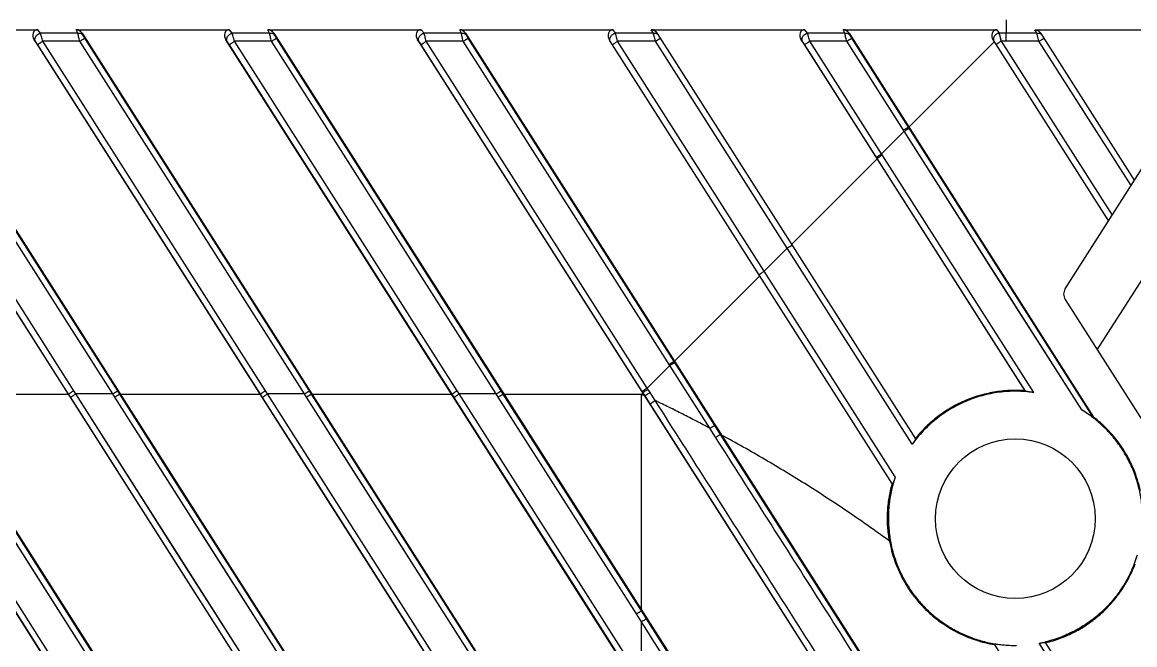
# Model space of a CAD drawing. Header units: millimetres. Extents: x 3299 to 14264, y 1863 to 5555.
# Drawn here: x 10089.1 to 10144.9, y 4095 to 4126.2 of the extents above; entities that cross this region are included whole.
import ezdxf

# ---------------------------------------------------------------- set-up
doc = ezdxf.new("R2010")
doc.units = ezdxf.units.MM
doc.layers.add('02___PRT_ALL_AXES', color=7, linetype='Continuous')

# ---------------------------------------------------------------- blocks, each defined once
blk = doc.blocks.new('1111')
at = {"color": 7, "linetype": 'Continuous'}
for p, q in [((16511.144, 7051.134), (16518.819, 7051.134)), ((16518.959, 7050.959), (16518.819, 7051.134)), ((16520.748, 7051.134), (16528.423, 7051.134)), ((16520.83, 7050.959), (16520.748, 7051.134)), ((16528.563, 7050.959), (16528.423, 7051.134)), ((16530.352, 7051.134), (16538.027, 7051.134)), ((16530.434, 7050.959), (16530.352, 7051.134)), ((16538.167, 7050.959), (16538.027, 7051.134)), ((16539.956, 7051.134), (16547.648, 7051.134)), ((16540.038, 7050.959), (16539.956, 7051.134)), ((16547.759, 7050.959), (16547.648, 7051.134)), ((16549.545, 7051.134), (16557.235, 7051.134)), ((16549.656, 7050.959), (16549.545, 7051.134)), ((16557.375, 7050.959), (16557.235, 7051.134)), ((16559.164, 7051.134), (16566.856, 7051.134)), ((16559.247, 7050.959), (16559.164, 7051.134)), ((16566.856, 7051.134), (16566.967, 7050.959)), ((16567.325, 7051.634), (16567.325, 7050.959)), ((16568.754, 7051.133), (16586.072, 7051.123)), ((16568.865, 7050.958), (16568.754, 7051.133)), ((16499.433, 7050.624), (16601.677, 6890.134)), ((16501.831, 7050.956), (16602.197, 6893.412)), ((16509.037, 7050.624), (16601.677, 6905.209)), ((16511.435, 7050.956), (16602.197, 6908.488)), ((16522.827, 7033.034), (16511.571, 7050.703)), ((16518.706, 7050.543), (16518.641, 7050.624)), ((16518.641, 7050.624), (16601.677, 6920.285)), ((16520.83, 7050.959), (16518.959, 7050.959)), ((16521.039, 7050.956), (16602.197, 6923.563)), ((16521.082, 7050.864), (16521.039, 7050.956)), ((16532.432, 7033.034), (16521.175, 7050.703)), ((16528.311, 7050.543), (16528.245, 7050.624)), ((16561.534, 6998.372), (16528.245, 7050.624)), ((16530.434, 7050.959), (16528.563, 7050.959)), ((16530.643, 7050.956), (16602.197, 6938.638)), ((16530.686, 7050.864), (16530.643, 7050.956)), ((16542.036, 7033.034), (16530.779, 7050.703)), ((16537.915, 7050.543), (16537.849, 7050.624)), ((16537.849, 7050.624), (16601.677, 6950.435)), ((16540.038, 7050.959), (16538.167, 7050.959)), ((16540.29, 7050.864), (16540.247, 7050.956)), ((16540.247, 7050.956), (16602.197, 6953.714)), ((16550.696, 7034.516), (16540.383, 7050.703)), ((16561.631, 7028.37), (16547.465, 7050.606)), ((16549.656, 7050.959), (16547.759, 7050.959)), ((16547.862, 7050.557), (16547.759, 7050.959)), ((16547.772, 7050.91), (16547.759, 7050.959)), ((16547.787, 7050.851), (16547.772, 7050.91)), ((16547.822, 7050.715), (16547.804, 7050.785)), ((16547.841, 7050.638), (16547.822, 7050.715)), ((16547.862, 7050.557), (16547.841, 7050.638)), ((16549.759, 7050.557), (16549.656, 7050.959)), ((16549.669, 7050.908), (16549.656, 7050.959)), ((16549.685, 7050.847), (16549.669, 7050.908)), ((16549.72, 7050.711), (16549.702, 7050.781)), ((16549.738, 7050.637), (16549.72, 7050.711)), ((16549.759, 7050.557), (16549.738, 7050.637)), ((16562.793, 7030.64), (16549.862, 7050.939)), ((16557.123, 7050.543), (16557.058, 7050.624)), ((16557.058, 7050.624), (16568.256, 7033.046)), ((16559.247, 7050.959), (16557.375, 7050.959)), ((16559.455, 7050.956), (16571.703, 7031.73)), ((16559.498, 7050.864), (16559.455, 7050.956)), ((16562.429, 7046.249), (16559.591, 7050.703)), ((16566.673, 7050.606), (16572.444, 7041.547)), ((16566.967, 7050.959), (16567.07, 7050.556)), ((16567.325, 7050.959), (16566.967, 7050.959)), ((16566.967, 7050.959), (16566.979, 7050.912)), ((16566.979, 7050.912), (16566.993, 7050.858)), ((16566.993, 7050.858), (16567.027, 7050.724)), ((16567.027, 7050.724), (16567.048, 7050.643)), ((16567.048, 7050.643), (16567.07, 7050.556)), ((16568.865, 7050.958), (16567.325, 7050.959)), ((16567.325, 7050.556), (16567.325, 7050.959)), ((16567.325, 7050.901), (16567.325, 7050.959)), ((16567.325, 7050.829), (16567.325, 7050.901)), ((16567.325, 7050.745), (16567.325, 7050.829)), ((16567.325, 7050.653), (16567.325, 7050.745)), ((16567.325, 7050.556), (16567.325, 7050.653)), ((16568.968, 7050.555), (16568.865, 7050.958)), ((16568.879, 7050.907), (16568.865, 7050.958)), ((16568.894, 7050.846), (16568.879, 7050.907)), ((16568.911, 7050.779), (16568.894, 7050.846)), ((16568.929, 7050.71), (16568.911, 7050.779)), ((16568.948, 7050.636), (16568.929, 7050.71)), ((16568.968, 7050.555), (16568.948, 7050.636)), ((16573.748, 7043.595), (16569.07, 7050.938)), ((16520.369, 7032.873), (16509.214, 7050.382)), ((16520.621, 7033.047), (16509.467, 7050.557)), ((16522.576, 7032.888), (16511.32, 7050.557)), ((16529.973, 7032.873), (16518.818, 7050.382)), ((16520.924, 7050.557), (16519.071, 7050.557)), ((16530.225, 7033.047), (16519.071, 7050.557)), ((16532.18, 7032.888), (16520.924, 7050.557)), ((16539.577, 7032.873), (16528.422, 7050.382)), ((16530.528, 7050.557), (16528.675, 7050.557)), ((16539.829, 7033.047), (16528.675, 7050.557)), ((16541.784, 7032.888), (16530.528, 7050.557)), ((16549.095, 7033.007), (16538.026, 7050.382)), ((16540.132, 7050.557), (16538.279, 7050.557)), ((16549.348, 7033.182), (16538.279, 7050.557)), ((16550.48, 7034.314), (16540.132, 7050.557)), ((16549.759, 7050.557), (16547.862, 7050.557)), ((16555.202, 7039.036), (16547.862, 7050.557)), ((16556.36, 7040.194), (16549.759, 7050.557)), ((16560.864, 7044.684), (16557.235, 7050.382)), ((16559.34, 7050.557), (16557.487, 7050.557)), ((16561.081, 7044.915), (16557.487, 7050.557)), ((16562.213, 7046.047), (16559.34, 7050.557)), ((16566.721, 7050.53), (16562.448, 7046.257)), ((16567.07, 7050.556), (16572.627, 7041.835)), ((16567.325, 7050.556), (16567.07, 7050.556)), ((16568.968, 7050.555), (16567.325, 7050.556)), ((16573.576, 7043.324), (16568.968, 7050.555)), ((16570.281, 7038.152), (16576.564, 7048.014)), ((16562.448, 7046.257), (16562.429, 7046.249)), ((16571.688, 7031.715), (16562.429, 7046.249)), ((16562.213, 7046.047), (16561.081, 7044.915)), ((16571.109, 7032.085), (16562.213, 7046.047)), ((16566.831, 7038.799), (16562.213, 7046.047)), ((16560.855, 7044.664), (16556.582, 7040.391)), ((16560.855, 7044.664), (16560.864, 7044.684)), ((16568.292, 7033.024), (16560.864, 7044.684)), ((16561.117, 7044.859), (16561.081, 7044.915)), ((16568.703, 7032.953), (16561.117, 7044.859)), ((16571.888, 7035.091), (16578.083, 7044.815)), ((16556.36, 7040.194), (16555.202, 7039.036)), ((16562.62, 7030.37), (16556.36, 7040.194)), ((16561.77, 7028.727), (16555.202, 7039.036)), ((16554.988, 7038.797), (16550.715, 7034.524)), ((16571.109, 7032.085), (16566.831, 7038.799)), ((16570.281, 7037.615), (16590.438, 7005.975)), ((16550.715, 7034.524), (16550.696, 7034.516)), ((16550.731, 7034.46), (16550.696, 7034.516)), ((16552.737, 7031.311), (16550.731, 7034.46)), ((16550.48, 7034.314), (16549.348, 7033.182)), ((16552.487, 7031.163), (16550.48, 7034.314)), ((16525.34, 7010.551), (16511.119, 7032.888)), ((16527.547, 7010.551), (16513.325, 7032.874)), ((16518.524, 7024.714), (16513.325, 7032.874)), ((16520.353, 7032.863), (16513.357, 7032.863)), ((16520.353, 7032.863), (16520.369, 7032.873)), ((16520.471, 7032.713), (16520.369, 7032.873)), ((16520.723, 7032.888), (16520.621, 7033.047)), ((16522.576, 7032.888), (16520.723, 7032.888)), ((16534.944, 7010.551), (16520.723, 7032.888)), ((16525.896, 7024.763), (16520.723, 7032.888)), ((16522.678, 7032.728), (16522.576, 7032.888)), ((16522.929, 7032.874), (16522.827, 7033.034)), ((16522.961, 7032.863), (16522.929, 7032.874)), ((16537.152, 7010.551), (16522.929, 7032.874)), ((16525.66, 7028.589), (16522.929, 7032.874)), ((16529.957, 7032.863), (16522.961, 7032.863)), ((16529.957, 7032.863), (16529.973, 7032.873)), ((16530.075, 7032.713), (16529.973, 7032.873)), ((16530.327, 7032.888), (16530.225, 7033.047)), ((16532.18, 7032.888), (16530.327, 7032.888)), ((16544.548, 7010.551), (16530.327, 7032.888)), ((16533.044, 7028.62), (16530.327, 7032.888)), ((16532.282, 7032.728), (16532.18, 7032.888)), ((16532.533, 7032.874), (16532.432, 7033.034)), ((16532.565, 7032.863), (16532.533, 7032.874)), ((16546.756, 7010.551), (16532.533, 7032.874)), ((16535.264, 7028.589), (16532.533, 7032.874)), ((16539.561, 7032.863), (16532.565, 7032.863)), ((16539.561, 7032.863), (16539.577, 7032.873)), ((16539.679, 7032.713), (16539.577, 7032.873)), ((16539.931, 7032.888), (16539.829, 7033.047)), ((16541.784, 7032.888), (16539.931, 7032.888)), ((16549.054, 7018.56), (16539.931, 7032.888)), ((16541.886, 7032.728), (16541.784, 7032.888)), ((16542.137, 7032.874), (16542.036, 7033.034)), ((16542.169, 7032.863), (16542.137, 7032.874)), ((16549.054, 7022.019), (16542.137, 7032.874)), ((16549.054, 7032.863), (16542.169, 7032.863)), ((16549.122, 7032.931), (16549.054, 7032.863)), ((16549.054, 7022.056), (16549.054, 7032.863)), ((16549.131, 7032.951), (16549.095, 7033.007)), ((16549.122, 7032.931), (16549.131, 7032.951)), ((16549.236, 7032.787), (16549.131, 7032.951)), ((16549.213, 7032.787), (16549.236, 7032.787)), ((16549.494, 7032.382), (16549.236, 7032.787)), ((16549.384, 7033.126), (16549.348, 7033.182)), ((16549.488, 7032.962), (16549.384, 7033.126)), ((16549.746, 7032.557), (16549.488, 7032.962)), ((16525.088, 7010.391), (16510.866, 7032.713)), ((16527.295, 7010.391), (16513.074, 7032.728)), ((16518.272, 7024.562), (16513.074, 7032.728)), ((16534.692, 7010.391), (16520.471, 7032.713)), ((16523.188, 7028.448), (16520.471, 7032.713)), ((16536.899, 7010.391), (16522.678, 7032.728)), ((16527.877, 7024.562), (16522.678, 7032.728)), ((16544.296, 7010.391), (16530.075, 7032.713)), ((16532.792, 7028.448), (16530.075, 7032.713)), ((16546.504, 7010.391), (16532.282, 7032.728)), ((16535.012, 7028.439), (16532.282, 7032.728)), ((16548.801, 7018.394), (16539.679, 7032.713)), ((16545.517, 7023.55), (16539.679, 7032.713)), ((16548.802, 7021.865), (16541.886, 7032.728)), ((16551.164, 7029.76), (16549.494, 7032.382)), ((16571.457, 6997.906), (16549.494, 7032.382)), ((16571.703, 7031.73), (16571.688, 7031.715)), ((16552.774, 7030.713), (16552.487, 7031.163)), ((16553.024, 7030.861), (16552.737, 7031.311)), ((16553.072, 7030.825), (16553.024, 7030.861)), ((16555.636, 7026.761), (16553.024, 7030.861)), ((16573.917, 6998.067), (16553.024, 7030.861)), ((16554.649, 7024.289), (16551.164, 7029.76)), ((16527.931, 7021.004), (16523.188, 7028.448)), ((16530.424, 7021.111), (16525.66, 7028.589)), ((16537.535, 7021.004), (16532.792, 7028.448)), ((16535.5, 7024.763), (16533.044, 7028.62)), ((16539.776, 7020.957), (16535.012, 7028.439)), ((16540.028, 7021.111), (16535.264, 7028.589)), ((16561.615, 7028.374), (16561.619, 7028.389)), ((16561.615, 7028.374), (16561.619, 7028.389)), ((16555.867, 7026.398), (16555.636, 7026.761)), ((16556.549, 7025.329), (16555.867, 7026.398)), ((16556.8, 7024.934), (16556.549, 7025.329)), ((16557.351, 7024.07), (16556.8, 7024.934)), ((16520.538, 7017.533), (16516.039, 7024.593)), ((16520.79, 7017.698), (16516.292, 7024.763)), ((16522.779, 7017.484), (16518.272, 7024.562)), ((16523.031, 7017.64), (16518.524, 7024.714)), ((16530.394, 7017.698), (16525.896, 7024.763)), ((16532.383, 7017.484), (16527.877, 7024.562)), ((16539.998, 7017.698), (16535.5, 7024.763)), ((16558.571, 7018.133), (16554.649, 7024.289)), ((16557.644, 7023.61), (16557.351, 7024.07)), ((16548.801, 7018.394), (16545.517, 7023.55)), ((16557.96, 7023.113), (16557.644, 7023.61)), ((16558.309, 7022.566), (16557.96, 7023.113)), ((16558.691, 7021.966), (16558.309, 7022.566)), ((16549.054, 7021.47), (16548.802, 7021.865)), ((16549.054, 7022.056), (16549.054, 7022.019)), ((16549.305, 7021.624), (16549.054, 7022.019)), ((16557.927, 7008.092), (16549.305, 7021.624)), ((16549.789, 7020.864), (16549.305, 7021.624)), ((16559.578, 7020.574), (16558.691, 7021.966)), ((16534.847, 7014.168), (16530.424, 7021.111)), ((16542.239, 7017.64), (16540.028, 7021.111)), ((16549.054, 7018.56), (16549.054, 7021.47)), ((16532.367, 7014.04), (16527.931, 7021.004)), ((16539.746, 7017.533), (16537.535, 7021.004)), ((16541.987, 7017.484), (16539.776, 7020.957)), ((16551.572, 7018.066), (16549.789, 7020.864)), ((16560.666, 7018.867), (16559.578, 7020.574)), ((16566.741, 7020.328), (16566.756, 7020.325)), ((16566.741, 7020.327), (16566.756, 7020.325)), ((16601.659, 6965.538), (16566.745, 7020.343)), ((16571.12, 7017.032), (16568.977, 7020.395)), ((16602.181, 6968.814), (16569.293, 7020.437))]:
    blk.add_line(p, q, dxfattribs=at)
for centre, radius, start, end in [((16570.703, 7037.883), 0.5, 147.5, 212.5), ((16520.435, 6972.076), 67.187, 64.63891, 64.78891), ((16560.872, 7020.721), 14.367, 58.9037, 59.073), ((16567.793, 7026.652), 6.368, 280.7105, 283.5725)]:
    blk.add_arc(centre, radius, start, end, dxfattribs=at)
for centre, major_axis, ratio, start_param, end_param in [((16518.903, 7050.773), (-0.234, 0.314), 0.765335, -0.518828, 1.474543), ((16520.797, 7050.773), (-0.149, 0.341), 0.805684, -1.379657, -0.33903), ((16528.507, 7050.773), (-0.234, 0.314), 0.765335, -0.518828, 1.474543), ((16530.401, 7050.773), (-0.149, 0.341), 0.805684, -1.379657, -0.33903), ((16538.111, 7050.773), (-0.234, 0.314), 0.765335, -0.518828, 1.474543), ((16540.005, 7050.773), (-0.149, 0.341), 0.805684, -1.379657, -0.33903), ((16547.715, 7050.773), (-0.194, 0.328), 0.787311, -0.43637, 1.612024), ((16549.612, 7050.773), (-0.194, 0.328), 0.787311, -1.529569, -0.43637), ((16557.319, 7050.773), (-0.234, 0.314), 0.765335, -0.518828, 1.474543), ((16559.214, 7050.773), (-0.149, 0.341), 0.805684, -1.379657, -0.33903), ((16566.923, 7050.773), (-0.194, 0.328), 0.787311, -0.43637, 1.612024)]:
    blk.add_ellipse(centre, major_axis=major_axis, ratio=ratio, start_param=start_param, end_param=end_param, dxfattribs=at)
for points, knots in [([(16568.754, 7051.133), (16568.77, 7051.133), (16568.802, 7051.131), (16568.849, 7051.119), (16568.894, 7051.1), (16568.95, 7051.068), (16569.013, 7051.016), (16569.053, 7050.965), (16569.07, 7050.938)], [0, 0, 0, 0, 0.125076, 0.250224, 0.375326, 0.500428, 0.750209, 1, 1, 1, 1]), ([(16518.706, 7050.543), (16518.697, 7050.561), (16518.683, 7050.6), (16518.68, 7050.664), (16518.694, 7050.73), (16518.725, 7050.794), (16518.769, 7050.852), (16518.825, 7050.901), (16518.889, 7050.939), (16518.936, 7050.954), (16518.959, 7050.959)], [0, 0, 0, 0, 0.108446, 0.222206, 0.342834, 0.470077, 0.602232, 0.736634, 0.870191, 1, 1, 1, 1]), ([(16519.071, 7050.557), (16519.061, 7050.596), (16519.041, 7050.673), (16519.011, 7050.782), (16518.985, 7050.877), (16518.967, 7050.934), (16518.959, 7050.959)], [0, 0, 0, 0, 0.294855, 0.570015, 0.8099, 1, 1, 1, 1]), ([(16520.83, 7050.959), (16520.855, 7050.962), (16520.904, 7050.963), (16520.975, 7050.947), (16521.037, 7050.914), (16521.069, 7050.882), (16521.082, 7050.864)], [0, 0, 0, 0, 0.266688, 0.522215, 0.765823, 1, 1, 1, 1]), ([(16520.924, 7050.557), (16520.914, 7050.596), (16520.895, 7050.673), (16520.868, 7050.781), (16520.85, 7050.864), (16520.837, 7050.922), (16520.832, 7050.948), (16520.83, 7050.959)], [0, 0, 0, 0, 0.296022, 0.572054, 0.811812, 0.913254, 1, 1, 1, 1]), ([(16520.924, 7050.557), (16520.939, 7050.566), (16520.969, 7050.585), (16521.013, 7050.612), (16521.054, 7050.637), (16521.085, 7050.656), (16521.108, 7050.669), (16521.123, 7050.677), (16521.136, 7050.685), (16521.148, 7050.691), (16521.157, 7050.696), (16521.165, 7050.699), (16521.17, 7050.702), (16521.173, 7050.703), (16521.175, 7050.703), (16521.175, 7050.703)], [0, 0, 0, 0, 0.185904, 0.364799, 0.530709, 0.67822, 0.743524, 0.802455, 0.854544, 0.899355, 0.936537, 0.96581, 0.98697, 0.994492, 1, 1, 1, 1]), ([(16521.175, 7050.703), (16521.166, 7050.718), (16521.147, 7050.748), (16521.121, 7050.791), (16521.102, 7050.824), (16521.089, 7050.848), (16521.084, 7050.859), (16521.082, 7050.864)], [0, 0, 0, 0, 0.288365, 0.562002, 0.805684, 0.910388, 1, 1, 1, 1]), ([(16528.311, 7050.543), (16528.301, 7050.561), (16528.287, 7050.6), (16528.284, 7050.664), (16528.299, 7050.73), (16528.329, 7050.794), (16528.373, 7050.852), (16528.429, 7050.901), (16528.493, 7050.939), (16528.54, 7050.954), (16528.563, 7050.959)], [0, 0, 0, 0, 0.108446, 0.222206, 0.342834, 0.470077, 0.602232, 0.736634, 0.870191, 1, 1, 1, 1]), ([(16528.675, 7050.557), (16528.665, 7050.596), (16528.645, 7050.673), (16528.615, 7050.782), (16528.589, 7050.877), (16528.571, 7050.934), (16528.563, 7050.959)], [0, 0, 0, 0, 0.294855, 0.570015, 0.8099, 1, 1, 1, 1]), ([(16530.434, 7050.959), (16530.459, 7050.962), (16530.509, 7050.963), (16530.579, 7050.947), (16530.641, 7050.914), (16530.673, 7050.882), (16530.686, 7050.864)], [0, 0, 0, 0, 0.266688, 0.522215, 0.765823, 1, 1, 1, 1]), ([(16530.528, 7050.557), (16530.518, 7050.596), (16530.499, 7050.673), (16530.473, 7050.781), (16530.454, 7050.864), (16530.442, 7050.922), (16530.437, 7050.948), (16530.434, 7050.959)], [0, 0, 0, 0, 0.296022, 0.572054, 0.811812, 0.913254, 1, 1, 1, 1]), ([(16530.528, 7050.557), (16530.543, 7050.566), (16530.573, 7050.585), (16530.617, 7050.612), (16530.658, 7050.637), (16530.689, 7050.656), (16530.712, 7050.669), (16530.727, 7050.677), (16530.74, 7050.685), (16530.752, 7050.691), (16530.761, 7050.696), (16530.769, 7050.699), (16530.774, 7050.702), (16530.777, 7050.703), (16530.779, 7050.703), (16530.779, 7050.703)], [0, 0, 0, 0, 0.185904, 0.364799, 0.530709, 0.67822, 0.743524, 0.802455, 0.854544, 0.899355, 0.936537, 0.96581, 0.98697, 0.994492, 1, 1, 1, 1]), ([(16530.779, 7050.703), (16530.77, 7050.718), (16530.751, 7050.748), (16530.725, 7050.791), (16530.706, 7050.824), (16530.694, 7050.848), (16530.688, 7050.859), (16530.686, 7050.864)], [0, 0, 0, 0, 0.288365, 0.562002, 0.805684, 0.910388, 1, 1, 1, 1]), ([(16537.915, 7050.543), (16537.905, 7050.561), (16537.891, 7050.6), (16537.888, 7050.664), (16537.903, 7050.73), (16537.933, 7050.794), (16537.977, 7050.852), (16538.033, 7050.901), (16538.097, 7050.939), (16538.144, 7050.954), (16538.167, 7050.959)], [0, 0, 0, 0, 0.108446, 0.222206, 0.342834, 0.470077, 0.602232, 0.736634, 0.870191, 1, 1, 1, 1]), ([(16538.279, 7050.557), (16538.269, 7050.596), (16538.249, 7050.673), (16538.219, 7050.782), (16538.193, 7050.877), (16538.175, 7050.934), (16538.167, 7050.959)], [0, 0, 0, 0, 0.294855, 0.570015, 0.8099, 1, 1, 1, 1]), ([(16540.038, 7050.959), (16540.063, 7050.962), (16540.113, 7050.963), (16540.183, 7050.947), (16540.245, 7050.914), (16540.277, 7050.882), (16540.29, 7050.864)], [0, 0, 0, 0, 0.266688, 0.522215, 0.765823, 1, 1, 1, 1]), ([(16540.132, 7050.557), (16540.122, 7050.596), (16540.103, 7050.673), (16540.077, 7050.781), (16540.058, 7050.864), (16540.046, 7050.922), (16540.041, 7050.948), (16540.038, 7050.959)], [0, 0, 0, 0, 0.296022, 0.572054, 0.811812, 0.913254, 1, 1, 1, 1]), ([(16540.132, 7050.557), (16540.147, 7050.566), (16540.177, 7050.585), (16540.221, 7050.612), (16540.262, 7050.637), (16540.293, 7050.656), (16540.316, 7050.669), (16540.331, 7050.677), (16540.344, 7050.685), (16540.356, 7050.691), (16540.366, 7050.696), (16540.373, 7050.699), (16540.378, 7050.702), (16540.382, 7050.703), (16540.383, 7050.703), (16540.383, 7050.703)], [0, 0, 0, 0, 0.185904, 0.364799, 0.530709, 0.67822, 0.743524, 0.802455, 0.854544, 0.899355, 0.936537, 0.96581, 0.98697, 0.994492, 1, 1, 1, 1]), ([(16540.383, 7050.703), (16540.374, 7050.718), (16540.355, 7050.748), (16540.329, 7050.791), (16540.31, 7050.824), (16540.298, 7050.848), (16540.292, 7050.859), (16540.29, 7050.864)], [0, 0, 0, 0, 0.288365, 0.562002, 0.805684, 0.910388, 1, 1, 1, 1]), ([(16547.506, 7050.541), (16547.495, 7050.559), (16547.478, 7050.599), (16547.471, 7050.664), (16547.484, 7050.732), (16547.514, 7050.797), (16547.56, 7050.856), (16547.618, 7050.905), (16547.686, 7050.941), (16547.735, 7050.955), (16547.759, 7050.959)], [0, 0, 0, 0, 0.109987, 0.223394, 0.342558, 0.468111, 0.599081, 0.733294, 0.867897, 1, 1, 1, 1]), ([(16549.656, 7050.959), (16549.682, 7050.964), (16549.732, 7050.966), (16549.793, 7050.953), (16549.836, 7050.933), (16549.865, 7050.914), (16549.89, 7050.891), (16549.903, 7050.873), (16549.909, 7050.864)], [0, 0, 0, 0, 0.269082, 0.523865, 0.646361, 0.765982, 0.883591, 1, 1, 1, 1]), ([(16549.759, 7050.557), (16549.775, 7050.567), (16549.807, 7050.587), (16549.853, 7050.615), (16549.89, 7050.637), (16549.917, 7050.654), (16549.935, 7050.664), (16549.952, 7050.674), (16549.966, 7050.682), (16549.979, 7050.689), (16549.99, 7050.695), (16549.999, 7050.699), (16550.005, 7050.702), (16550.009, 7050.703), (16550.011, 7050.703), (16550.012, 7050.703), (16550.012, 7050.703)], [0, 0, 0, 0, 0.19579, 0.383349, 0.555642, 0.634072, 0.706353, 0.771833, 0.829892, 0.880017, 0.92174, 0.954701, 0.978644, 0.993469, 0.997603, 1, 1, 1, 1]), ([(16557.123, 7050.543), (16557.113, 7050.561), (16557.099, 7050.6), (16557.097, 7050.664), (16557.111, 7050.73), (16557.141, 7050.794), (16557.186, 7050.852), (16557.242, 7050.901), (16557.305, 7050.939), (16557.352, 7050.954), (16557.375, 7050.959)], [0, 0, 0, 0, 0.108446, 0.222206, 0.342834, 0.470077, 0.602232, 0.736634, 0.870191, 1, 1, 1, 1]), ([(16557.487, 7050.557), (16557.477, 7050.596), (16557.457, 7050.673), (16557.428, 7050.782), (16557.401, 7050.877), (16557.384, 7050.934), (16557.375, 7050.959)], [0, 0, 0, 0, 0.294855, 0.570015, 0.8099, 1, 1, 1, 1]), ([(16559.247, 7050.959), (16559.271, 7050.962), (16559.321, 7050.963), (16559.391, 7050.947), (16559.453, 7050.914), (16559.485, 7050.882), (16559.498, 7050.864)], [0, 0, 0, 0, 0.266688, 0.522215, 0.765823, 1, 1, 1, 1]), ([(16559.34, 7050.557), (16559.33, 7050.596), (16559.311, 7050.673), (16559.285, 7050.781), (16559.266, 7050.864), (16559.254, 7050.922), (16559.249, 7050.948), (16559.247, 7050.959)], [0, 0, 0, 0, 0.296022, 0.572054, 0.811812, 0.913254, 1, 1, 1, 1]), ([(16559.34, 7050.557), (16559.355, 7050.566), (16559.385, 7050.585), (16559.429, 7050.612), (16559.47, 7050.637), (16559.502, 7050.656), (16559.524, 7050.669), (16559.539, 7050.677), (16559.553, 7050.685), (16559.564, 7050.691), (16559.574, 7050.696), (16559.581, 7050.699), (16559.587, 7050.702), (16559.59, 7050.703), (16559.591, 7050.703), (16559.591, 7050.703)], [0, 0, 0, 0, 0.185904, 0.364799, 0.530709, 0.67822, 0.743524, 0.802455, 0.854544, 0.899355, 0.936537, 0.96581, 0.98697, 0.994492, 1, 1, 1, 1]), ([(16559.591, 7050.703), (16559.582, 7050.718), (16559.563, 7050.748), (16559.538, 7050.791), (16559.519, 7050.824), (16559.506, 7050.848), (16559.5, 7050.859), (16559.498, 7050.864)], [0, 0, 0, 0, 0.288365, 0.562002, 0.805684, 0.910388, 1, 1, 1, 1]), ([(16566.967, 7050.959), (16566.943, 7050.955), (16566.894, 7050.941), (16566.826, 7050.905), (16566.768, 7050.856), (16566.722, 7050.797), (16566.692, 7050.732), (16566.68, 7050.664), (16566.686, 7050.599), (16566.703, 7050.559), (16566.714, 7050.541)], [0, 0, 0, 0, 0.132103, 0.266706, 0.400919, 0.531889, 0.657442, 0.776606, 0.890013, 1, 1, 1, 1]), ([(16568.865, 7050.958), (16568.891, 7050.963), (16568.941, 7050.965), (16569.002, 7050.952), (16569.045, 7050.932), (16569.074, 7050.913), (16569.098, 7050.89), (16569.112, 7050.872), (16569.118, 7050.863)], [0, 0, 0, 0, 0.269154, 0.523955, 0.646441, 0.766041, 0.883622, 1, 1, 1, 1]), ([(16568.968, 7050.555), (16568.984, 7050.565), (16569.016, 7050.585), (16569.062, 7050.614), (16569.099, 7050.636), (16569.126, 7050.652), (16569.144, 7050.663), (16569.161, 7050.672), (16569.175, 7050.681), (16569.188, 7050.688), (16569.199, 7050.693), (16569.208, 7050.698), (16569.214, 7050.7), (16569.218, 7050.702), (16569.22, 7050.702), (16569.221, 7050.702), (16569.221, 7050.702)], [0, 0, 0, 0, 0.19588, 0.38351, 0.555854, 0.634303, 0.706598, 0.772087, 0.83015, 0.880273, 0.921988, 0.954932, 0.978845, 0.993615, 0.997696, 1, 1, 1, 1]), ([(16518.818, 7050.382), (16518.808, 7050.398), (16518.789, 7050.428), (16518.759, 7050.471), (16518.732, 7050.509), (16518.715, 7050.533), (16518.706, 7050.543)], [0, 0, 0, 0, 0.283805, 0.553751, 0.79746, 1, 1, 1, 1]), ([(16518.818, 7050.382), (16518.819, 7050.382), (16518.819, 7050.383), (16518.822, 7050.386), (16518.826, 7050.39), (16518.833, 7050.396), (16518.842, 7050.403), (16518.853, 7050.411), (16518.866, 7050.421), (16518.881, 7050.431), (16518.904, 7050.447), (16518.937, 7050.469), (16518.979, 7050.497), (16519.024, 7050.526), (16519.055, 7050.546), (16519.071, 7050.557)], [0, 0, 0, 0, 0.005447, 0.012949, 0.034183, 0.063671, 0.101187, 0.146426, 0.199004, 0.258449, 0.324251, 0.472521, 0.638548, 0.816504, 1, 1, 1, 1]), ([(16528.422, 7050.382), (16528.412, 7050.398), (16528.393, 7050.428), (16528.363, 7050.471), (16528.336, 7050.509), (16528.319, 7050.533), (16528.311, 7050.543)], [0, 0, 0, 0, 0.283805, 0.553751, 0.79746, 1, 1, 1, 1]), ([(16528.422, 7050.382), (16528.423, 7050.382), (16528.423, 7050.383), (16528.426, 7050.386), (16528.43, 7050.39), (16528.437, 7050.396), (16528.446, 7050.403), (16528.457, 7050.411), (16528.471, 7050.421), (16528.485, 7050.431), (16528.508, 7050.447), (16528.541, 7050.469), (16528.583, 7050.497), (16528.628, 7050.526), (16528.659, 7050.546), (16528.675, 7050.557)], [0, 0, 0, 0, 0.005447, 0.012949, 0.034183, 0.063671, 0.101187, 0.146426, 0.199004, 0.258449, 0.324251, 0.472521, 0.638548, 0.816504, 1, 1, 1, 1]), ([(16538.026, 7050.382), (16538.016, 7050.398), (16537.997, 7050.428), (16537.968, 7050.471), (16537.94, 7050.509), (16537.923, 7050.533), (16537.915, 7050.543)], [0, 0, 0, 0, 0.283805, 0.553751, 0.79746, 1, 1, 1, 1]), ([(16538.026, 7050.382), (16538.027, 7050.382), (16538.028, 7050.383), (16538.03, 7050.386), (16538.034, 7050.39), (16538.041, 7050.396), (16538.05, 7050.403), (16538.062, 7050.411), (16538.075, 7050.421), (16538.089, 7050.431), (16538.112, 7050.447), (16538.145, 7050.469), (16538.187, 7050.497), (16538.232, 7050.526), (16538.263, 7050.546), (16538.279, 7050.557)], [0, 0, 0, 0, 0.005447, 0.012949, 0.034183, 0.063671, 0.101187, 0.146426, 0.199004, 0.258449, 0.324251, 0.472521, 0.638548, 0.816504, 1, 1, 1, 1]), ([(16547.609, 7050.38), (16547.609, 7050.381), (16547.609, 7050.381), (16547.61, 7050.383), (16547.613, 7050.386), (16547.619, 7050.391), (16547.627, 7050.398), (16547.637, 7050.406), (16547.65, 7050.415), (16547.664, 7050.425), (16547.681, 7050.437), (16547.7, 7050.45), (16547.727, 7050.469), (16547.765, 7050.494), (16547.812, 7050.525), (16547.845, 7050.546), (16547.862, 7050.557)], [0, 0, 0, 0, 0.002371, 0.006532, 0.021536, 0.045796, 0.079187, 0.121425, 0.172116, 0.230754, 0.29678, 0.369527, 0.448291, 0.620626, 0.807025, 1, 1, 1, 1]), ([(16557.235, 7050.382), (16557.225, 7050.398), (16557.205, 7050.428), (16557.176, 7050.471), (16557.149, 7050.509), (16557.131, 7050.533), (16557.123, 7050.543)], [0, 0, 0, 0, 0.283805, 0.553751, 0.79746, 1, 1, 1, 1]), ([(16557.235, 7050.382), (16557.235, 7050.382), (16557.236, 7050.383), (16557.238, 7050.386), (16557.243, 7050.39), (16557.25, 7050.396), (16557.259, 7050.403), (16557.27, 7050.411), (16557.283, 7050.421), (16557.298, 7050.431), (16557.321, 7050.447), (16557.353, 7050.469), (16557.395, 7050.497), (16557.44, 7050.526), (16557.471, 7050.546), (16557.487, 7050.557)], [0, 0, 0, 0, 0.005447, 0.012949, 0.034183, 0.063671, 0.101187, 0.146426, 0.199004, 0.258449, 0.324251, 0.472521, 0.638548, 0.816504, 1, 1, 1, 1]), ([(16567.07, 7050.556), (16567.053, 7050.546), (16567.02, 7050.525), (16566.973, 7050.494), (16566.935, 7050.469), (16566.908, 7050.45), (16566.889, 7050.437), (16566.873, 7050.425), (16566.858, 7050.415), (16566.845, 7050.406), (16566.835, 7050.398), (16566.827, 7050.391), (16566.821, 7050.386), (16566.818, 7050.383), (16566.817, 7050.381), (16566.817, 7050.381), (16566.817, 7050.38)], [0, 0, 0, 0, 0.192981, 0.379386, 0.55173, 0.630498, 0.703247, 0.769276, 0.827917, 0.878609, 0.920847, 0.954237, 0.978494, 0.99349, 0.997643, 1, 1, 1, 1]), ([(16562.177, 7046.103), (16562.193, 7046.113), (16562.223, 7046.131), (16562.266, 7046.159), (16562.307, 7046.183), (16562.339, 7046.202), (16562.362, 7046.215), (16562.377, 7046.224), (16562.39, 7046.231), (16562.401, 7046.237), (16562.411, 7046.242), (16562.419, 7046.246), (16562.424, 7046.248), (16562.427, 7046.249), (16562.428, 7046.249), (16562.429, 7046.249)], [0, 0, 0, 0, 0.185904, 0.364799, 0.530709, 0.67822, 0.743524, 0.802455, 0.854544, 0.899355, 0.936537, 0.96581, 0.98697, 0.994492, 1, 1, 1, 1]), ([(16562.213, 7046.047), (16562.228, 7046.057), (16562.258, 7046.075), (16562.302, 7046.103), (16562.343, 7046.127), (16562.375, 7046.146), (16562.397, 7046.159), (16562.412, 7046.168), (16562.426, 7046.175), (16562.437, 7046.181), (16562.447, 7046.186), (16562.454, 7046.19), (16562.46, 7046.192), (16562.463, 7046.193), (16562.464, 7046.193), (16562.464, 7046.193)], [0, 0, 0, 0, 0.185904, 0.364799, 0.530709, 0.678219, 0.743524, 0.802455, 0.854544, 0.899355, 0.936537, 0.96581, 0.98697, 0.994492, 1, 1, 1, 1]), ([(16560.829, 7044.74), (16560.829, 7044.741), (16560.83, 7044.742), (16560.832, 7044.745), (16560.837, 7044.749), (16560.843, 7044.754), (16560.853, 7044.761), (16560.864, 7044.77), (16560.877, 7044.779), (16560.892, 7044.79), (16560.915, 7044.806), (16560.947, 7044.828), (16560.989, 7044.855), (16561.034, 7044.885), (16561.065, 7044.905), (16561.081, 7044.915)], [0, 0, 0, 0, 0.005447, 0.012949, 0.034183, 0.063671, 0.101187, 0.146426, 0.199004, 0.258449, 0.324251, 0.472521, 0.638548, 0.816504, 1, 1, 1, 1]), ([(16560.864, 7044.684), (16560.865, 7044.685), (16560.865, 7044.686), (16560.868, 7044.688), (16560.872, 7044.692), (16560.879, 7044.698), (16560.888, 7044.705), (16560.9, 7044.713), (16560.913, 7044.723), (16560.927, 7044.733), (16560.95, 7044.749), (16560.983, 7044.771), (16561.025, 7044.799), (16561.07, 7044.829), (16561.101, 7044.849), (16561.117, 7044.859)], [0, 0, 0, 0, 0.005446, 0.012947, 0.034179, 0.063666, 0.101182, 0.146421, 0.199, 0.258445, 0.324247, 0.472518, 0.638546, 0.816503, 1, 1, 1, 1]), ([(16556.36, 7040.194), (16556.377, 7040.205), (16556.408, 7040.225), (16556.454, 7040.253), (16556.491, 7040.275), (16556.518, 7040.291), (16556.536, 7040.302), (16556.553, 7040.311), (16556.568, 7040.32), (16556.581, 7040.327), (16556.591, 7040.332), (16556.6, 7040.337), (16556.607, 7040.339), (16556.611, 7040.341), (16556.613, 7040.341), (16556.613, 7040.341), (16556.613, 7040.341)], [0, 0, 0, 0, 0.19579, 0.383349, 0.555642, 0.634073, 0.706353, 0.771833, 0.829892, 0.880017, 0.92174, 0.954701, 0.978644, 0.993469, 0.997603, 1, 1, 1, 1]), ([(16554.949, 7038.859), (16554.948, 7038.86), (16554.949, 7038.86), (16554.95, 7038.862), (16554.953, 7038.865), (16554.958, 7038.87), (16554.967, 7038.877), (16554.977, 7038.885), (16554.989, 7038.894), (16555.004, 7038.904), (16555.021, 7038.916), (16555.039, 7038.929), (16555.067, 7038.948), (16555.104, 7038.973), (16555.152, 7039.004), (16555.185, 7039.025), (16555.202, 7039.036)], [0, 0, 0, 0, 0.002371, 0.006532, 0.021536, 0.045796, 0.079187, 0.121425, 0.172116, 0.230754, 0.29678, 0.369527, 0.44829, 0.620626, 0.807025, 1, 1, 1, 1]), ([(16550.444, 7034.37), (16550.459, 7034.379), (16550.489, 7034.398), (16550.533, 7034.425), (16550.574, 7034.45), (16550.606, 7034.469), (16550.628, 7034.482), (16550.643, 7034.491), (16550.657, 7034.498), (16550.668, 7034.504), (16550.678, 7034.509), (16550.685, 7034.513), (16550.691, 7034.515), (16550.694, 7034.516), (16550.695, 7034.516), (16550.696, 7034.516)], [0, 0, 0, 0, 0.185904, 0.364799, 0.530709, 0.67822, 0.743524, 0.802455, 0.854544, 0.899355, 0.936537, 0.96581, 0.98697, 0.994492, 1, 1, 1, 1]), ([(16550.48, 7034.314), (16550.495, 7034.323), (16550.525, 7034.342), (16550.569, 7034.369), (16550.61, 7034.394), (16550.641, 7034.413), (16550.664, 7034.426), (16550.679, 7034.435), (16550.692, 7034.442), (16550.704, 7034.448), (16550.713, 7034.453), (16550.721, 7034.457), (16550.726, 7034.459), (16550.729, 7034.46), (16550.731, 7034.46), (16550.731, 7034.46)], [0, 0, 0, 0, 0.185904, 0.364799, 0.530709, 0.678219, 0.743524, 0.802455, 0.854544, 0.899355, 0.936537, 0.96581, 0.98697, 0.994492, 1, 1, 1, 1]), ([(16520.369, 7032.873), (16520.369, 7032.873), (16520.37, 7032.874), (16520.372, 7032.877), (16520.377, 7032.881), (16520.384, 7032.887), (16520.393, 7032.894), (16520.404, 7032.902), (16520.417, 7032.911), (16520.432, 7032.922), (16520.455, 7032.938), (16520.487, 7032.96), (16520.529, 7032.988), (16520.574, 7033.017), (16520.605, 7033.037), (16520.621, 7033.047)], [0, 0, 0, 0, 0.005447, 0.012949, 0.034183, 0.063671, 0.101187, 0.146426, 0.199004, 0.258449, 0.324251, 0.472521, 0.638548, 0.816504, 1, 1, 1, 1]), ([(16520.471, 7032.713), (16520.471, 7032.713), (16520.472, 7032.714), (16520.474, 7032.717), (16520.478, 7032.721), (16520.485, 7032.727), (16520.495, 7032.734), (16520.506, 7032.742), (16520.519, 7032.752), (16520.534, 7032.762), (16520.557, 7032.778), (16520.589, 7032.8), (16520.631, 7032.828), (16520.676, 7032.857), (16520.707, 7032.877), (16520.723, 7032.888)], [0, 0, 0, 0, 0.005447, 0.012949, 0.034183, 0.063671, 0.101187, 0.146426, 0.199004, 0.258449, 0.324251, 0.472521, 0.638548, 0.816504, 1, 1, 1, 1]), ([(16522.576, 7032.888), (16522.591, 7032.897), (16522.621, 7032.916), (16522.665, 7032.943), (16522.706, 7032.968), (16522.738, 7032.987), (16522.76, 7033), (16522.775, 7033.009), (16522.789, 7033.016), (16522.8, 7033.022), (16522.81, 7033.027), (16522.817, 7033.031), (16522.823, 7033.033), (16522.826, 7033.034), (16522.827, 7033.034), (16522.827, 7033.034)], [0, 0, 0, 0, 0.185904, 0.364799, 0.530709, 0.67822, 0.743524, 0.802455, 0.854544, 0.899355, 0.936537, 0.96581, 0.98697, 0.994492, 1, 1, 1, 1]), ([(16522.678, 7032.728), (16522.693, 7032.737), (16522.723, 7032.756), (16522.767, 7032.783), (16522.808, 7032.808), (16522.839, 7032.827), (16522.862, 7032.84), (16522.877, 7032.849), (16522.89, 7032.856), (16522.902, 7032.862), (16522.911, 7032.867), (16522.919, 7032.871), (16522.924, 7032.873), (16522.927, 7032.874), (16522.929, 7032.874), (16522.929, 7032.874)], [0, 0, 0, 0, 0.185901, 0.364797, 0.530712, 0.678228, 0.743535, 0.802468, 0.854558, 0.899371, 0.936552, 0.965823, 0.986978, 0.994497, 1, 1, 1, 1]), ([(16529.973, 7032.873), (16529.973, 7032.873), (16529.974, 7032.874), (16529.976, 7032.877), (16529.981, 7032.881), (16529.988, 7032.887), (16529.997, 7032.894), (16530.008, 7032.902), (16530.021, 7032.911), (16530.036, 7032.922), (16530.059, 7032.938), (16530.091, 7032.96), (16530.133, 7032.988), (16530.178, 7033.017), (16530.21, 7033.037), (16530.225, 7033.047)], [0, 0, 0, 0, 0.005447, 0.012949, 0.034183, 0.063671, 0.101187, 0.146426, 0.199004, 0.258449, 0.324251, 0.472521, 0.638548, 0.816504, 1, 1, 1, 1]), ([(16530.075, 7032.713), (16530.075, 7032.713), (16530.076, 7032.714), (16530.078, 7032.717), (16530.083, 7032.721), (16530.09, 7032.727), (16530.099, 7032.734), (16530.11, 7032.742), (16530.123, 7032.752), (16530.138, 7032.762), (16530.161, 7032.778), (16530.193, 7032.8), (16530.235, 7032.828), (16530.28, 7032.857), (16530.311, 7032.877), (16530.327, 7032.888)], [0, 0, 0, 0, 0.005447, 0.012949, 0.034183, 0.063671, 0.101187, 0.146426, 0.199004, 0.258449, 0.324251, 0.472521, 0.638548, 0.816504, 1, 1, 1, 1]), ([(16532.18, 7032.888), (16532.195, 7032.897), (16532.225, 7032.916), (16532.269, 7032.943), (16532.31, 7032.968), (16532.342, 7032.987), (16532.364, 7033), (16532.379, 7033.009), (16532.393, 7033.016), (16532.404, 7033.022), (16532.414, 7033.027), (16532.421, 7033.031), (16532.427, 7033.033), (16532.43, 7033.034), (16532.431, 7033.034), (16532.432, 7033.034)], [0, 0, 0, 0, 0.185904, 0.364799, 0.530709, 0.67822, 0.743524, 0.802455, 0.854544, 0.899355, 0.936537, 0.96581, 0.98697, 0.994492, 1, 1, 1, 1]), ([(16532.282, 7032.728), (16532.297, 7032.737), (16532.327, 7032.756), (16532.371, 7032.783), (16532.412, 7032.808), (16532.443, 7032.827), (16532.466, 7032.84), (16532.481, 7032.849), (16532.494, 7032.856), (16532.506, 7032.862), (16532.516, 7032.867), (16532.523, 7032.871), (16532.528, 7032.873), (16532.532, 7032.874), (16532.533, 7032.874), (16532.533, 7032.874)], [0, 0, 0, 0, 0.185901, 0.364797, 0.530712, 0.678228, 0.743535, 0.802468, 0.854558, 0.899371, 0.936552, 0.965823, 0.986978, 0.994497, 1, 1, 1, 1]), ([(16539.577, 7032.873), (16539.577, 7032.873), (16539.578, 7032.874), (16539.58, 7032.877), (16539.585, 7032.881), (16539.592, 7032.887), (16539.601, 7032.894), (16539.612, 7032.902), (16539.625, 7032.911), (16539.64, 7032.922), (16539.663, 7032.938), (16539.695, 7032.96), (16539.737, 7032.988), (16539.782, 7033.017), (16539.814, 7033.037), (16539.829, 7033.047)], [0, 0, 0, 0, 0.005447, 0.012949, 0.034183, 0.063671, 0.101187, 0.146426, 0.199004, 0.258449, 0.324251, 0.472521, 0.638548, 0.816504, 1, 1, 1, 1]), ([(16539.679, 7032.713), (16539.679, 7032.713), (16539.68, 7032.714), (16539.682, 7032.717), (16539.687, 7032.721), (16539.694, 7032.727), (16539.703, 7032.734), (16539.714, 7032.742), (16539.727, 7032.752), (16539.742, 7032.762), (16539.765, 7032.778), (16539.797, 7032.8), (16539.839, 7032.828), (16539.884, 7032.857), (16539.915, 7032.877), (16539.931, 7032.888)], [0, 0, 0, 0, 0.005447, 0.012949, 0.034183, 0.063671, 0.101187, 0.146426, 0.199004, 0.258449, 0.324251, 0.472521, 0.638548, 0.816504, 1, 1, 1, 1]), ([(16541.784, 7032.888), (16541.799, 7032.897), (16541.829, 7032.916), (16541.873, 7032.943), (16541.914, 7032.968), (16541.946, 7032.987), (16541.969, 7033), (16541.983, 7033.009), (16541.997, 7033.016), (16542.008, 7033.022), (16542.018, 7033.027), (16542.025, 7033.031), (16542.031, 7033.033), (16542.034, 7033.034), (16542.035, 7033.034), (16542.036, 7033.034)], [0, 0, 0, 0, 0.185904, 0.364799, 0.530709, 0.67822, 0.743524, 0.802455, 0.854544, 0.899355, 0.936537, 0.96581, 0.98697, 0.994492, 1, 1, 1, 1]), ([(16541.886, 7032.728), (16541.901, 7032.737), (16541.931, 7032.756), (16541.975, 7032.783), (16542.016, 7032.808), (16542.048, 7032.827), (16542.07, 7032.84), (16542.085, 7032.849), (16542.099, 7032.856), (16542.11, 7032.862), (16542.12, 7032.867), (16542.127, 7032.871), (16542.133, 7032.873), (16542.136, 7032.874), (16542.137, 7032.874), (16542.137, 7032.874)], [0, 0, 0, 0, 0.185901, 0.364797, 0.530712, 0.678228, 0.743535, 0.802468, 0.854558, 0.899371, 0.936552, 0.965823, 0.986978, 0.994497, 1, 1, 1, 1]), ([(16549.095, 7033.007), (16549.096, 7033.008), (16549.096, 7033.009), (16549.099, 7033.011), (16549.103, 7033.015), (16549.11, 7033.021), (16549.119, 7033.028), (16549.13, 7033.036), (16549.143, 7033.046), (16549.158, 7033.056), (16549.181, 7033.072), (16549.214, 7033.094), (16549.256, 7033.122), (16549.301, 7033.152), (16549.332, 7033.172), (16549.348, 7033.182)], [0, 0, 0, 0, 0.005447, 0.012949, 0.034183, 0.063671, 0.101187, 0.146426, 0.199004, 0.258449, 0.324251, 0.472521, 0.638548, 0.816504, 1, 1, 1, 1]), ([(16549.131, 7032.951), (16549.131, 7032.951), (16549.132, 7032.952), (16549.135, 7032.955), (16549.139, 7032.959), (16549.146, 7032.965), (16549.155, 7032.972), (16549.166, 7032.98), (16549.179, 7032.99), (16549.194, 7033), (16549.217, 7033.016), (16549.249, 7033.038), (16549.291, 7033.066), (16549.337, 7033.096), (16549.368, 7033.115), (16549.384, 7033.126)], [0, 0, 0, 0, 0.005446, 0.012947, 0.034179, 0.063666, 0.101182, 0.146421, 0.199, 0.258445, 0.324247, 0.472518, 0.638546, 0.816503, 1, 1, 1, 1]), ([(16549.236, 7032.787), (16549.236, 7032.787), (16549.237, 7032.788), (16549.239, 7032.791), (16549.244, 7032.795), (16549.251, 7032.801), (16549.26, 7032.808), (16549.271, 7032.816), (16549.284, 7032.826), (16549.299, 7032.836), (16549.322, 7032.852), (16549.354, 7032.874), (16549.396, 7032.902), (16549.441, 7032.931), (16549.472, 7032.951), (16549.488, 7032.962)], [0, 0, 0, 0, 0.005442, 0.01294, 0.034168, 0.063653, 0.101168, 0.146407, 0.198986, 0.258432, 0.324236, 0.47251, 0.638542, 0.816502, 1, 1, 1, 1]), ([(16568.703, 7032.953), (16568.417, 7032.995), (16567.838, 7033.039), (16566.969, 7032.986), (16566.115, 7032.816), (16565.292, 7032.531), (16564.516, 7032.137), (16563.8, 7031.641), (16563.159, 7031.052), (16562.789, 7030.605), (16562.62, 7030.37)], [0, 0, 0, 0, 0.125038, 0.250066, 0.375086, 0.500094, 0.62509, 0.750072, 0.87504, 1, 1, 1, 1]), ([(16568.256, 7033.046), (16567.998, 7033.065), (16567.479, 7033.071), (16566.706, 7032.987), (16565.948, 7032.81), (16565.217, 7032.542), (16564.525, 7032.188), (16563.88, 7031.753), (16563.292, 7031.244), (16562.944, 7030.859), (16562.783, 7030.657)], [0, 0, 0, 0, 0.125036, 0.25006, 0.375079, 0.500086, 0.625081, 0.750066, 0.875036, 1, 1, 1, 1]), ([(16568.703, 7032.953), (16568.681, 7032.956), (16568.636, 7032.963), (16568.571, 7032.973), (16568.508, 7032.982), (16568.449, 7032.991), (16568.403, 7032.999), (16568.369, 7033.004), (16568.348, 7033.009), (16568.329, 7033.013), (16568.313, 7033.017), (16568.303, 7033.02), (16568.296, 7033.022), (16568.294, 7033.024), (16568.292, 7033.024)], [0, 0, 0, 0, 0.162353, 0.322194, 0.476364, 0.621369, 0.752677, 0.811438, 0.86447, 0.910827, 0.949499, 0.97949, 0.990967, 1, 1, 1, 1]), ([(16549.494, 7032.382), (16549.494, 7032.383), (16549.495, 7032.384), (16549.497, 7032.386), (16549.502, 7032.39), (16549.509, 7032.396), (16549.518, 7032.403), (16549.529, 7032.411), (16549.542, 7032.421), (16549.557, 7032.431), (16549.58, 7032.447), (16549.612, 7032.469), (16549.654, 7032.497), (16549.699, 7032.526), (16549.731, 7032.546), (16549.746, 7032.557)], [0, 0, 0, 0, 0.005431, 0.012922, 0.034141, 0.063622, 0.101134, 0.146373, 0.198953, 0.258402, 0.324209, 0.472491, 0.638532, 0.816498, 1, 1, 1, 1]), ([(16571.716, 6998.067), (16570.8, 6999.504), (16568.968, 7002.378), (16566.221, 7006.69), (16563.474, 7011.001), (16560.728, 7015.313), (16557.982, 7019.625), (16554.321, 7025.373), (16551.576, 7029.683), (16549.746, 7032.557)], [0, 0, 0, 0, 0.125015, 0.250035, 0.375056, 0.500076, 0.625089, 0.750088, 1, 1, 1, 1]), ([(16552.487, 7031.163), (16552.261, 7031.284), (16551.921, 7031.462), (16551.465, 7031.698), (16551.009, 7031.931), (16550.437, 7032.219), (16549.977, 7032.445), (16549.746, 7032.557)], [0, 0, 0, 0, 0.250004, 0.375006, 0.500006, 0.750004, 1, 1, 1, 1]), ([(16571.688, 7031.715), (16571.687, 7031.715), (16571.686, 7031.715), (16571.684, 7031.716), (16571.68, 7031.717), (16571.676, 7031.72), (16571.67, 7031.722), (16571.662, 7031.727), (16571.651, 7031.734), (16571.636, 7031.744), (16571.62, 7031.754), (16571.603, 7031.765), (16571.586, 7031.777), (16571.568, 7031.789), (16571.543, 7031.805), (16571.512, 7031.826), (16571.474, 7031.852), (16571.435, 7031.878), (16571.395, 7031.904), (16571.355, 7031.93), (16571.315, 7031.956), (16571.261, 7031.991), (16571.192, 7032.034), (16571.137, 7032.068), (16571.109, 7032.085)], [0, 0, 0, 0, 0.002053, 0.005808, 0.011386, 0.018659, 0.0274, 0.037381, 0.060315, 0.086166, 0.114081, 0.14349, 0.174006, 0.205377, 0.237413, 0.302999, 0.370059, 0.43817, 0.507062, 0.576549, 0.646498, 0.716802, 0.858145, 1, 1, 1, 1]), ([(16574.119, 7027.362), (16574.092, 7027.602), (16574.01, 7028.079), (16573.807, 7028.776), (16573.527, 7029.446), (16573.172, 7030.079), (16572.748, 7030.668), (16572.26, 7031.205), (16571.714, 7031.683), (16571.315, 7031.959), (16571.109, 7032.085)], [0, 0, 0, 0, 0.124981, 0.249966, 0.37496, 0.499959, 0.624963, 0.749972, 0.874983, 1, 1, 1, 1]), ([(16574.048, 7028.05), (16574.007, 7028.231), (16573.91, 7028.589), (16573.719, 7029.112), (16573.483, 7029.617), (16573.205, 7030.099), (16572.885, 7030.556), (16572.528, 7030.983), (16572.134, 7031.377), (16571.85, 7031.616), (16571.703, 7031.73)], [0, 0, 0, 0, 0.124982, 0.249976, 0.374968, 0.499968, 0.624972, 0.749977, 0.87499, 1, 1, 1, 1]), ([(16552.487, 7031.163), (16552.502, 7031.173), (16552.532, 7031.192), (16552.576, 7031.219), (16552.617, 7031.244), (16552.653, 7031.266), (16552.68, 7031.282), (16552.699, 7031.292), (16552.71, 7031.298), (16552.72, 7031.303), (16552.727, 7031.307), (16552.733, 7031.309), (16552.736, 7031.311), (16552.737, 7031.311), (16552.737, 7031.311)], [0, 0, 0, 0, 0.186035, 0.365024, 0.530995, 0.678535, 0.80277, 0.854847, 0.899639, 0.936788, 0.966014, 0.987101, 0.994569, 1, 1, 1, 1]), ([(16552.774, 7030.713), (16552.789, 7030.723), (16552.819, 7030.742), (16552.862, 7030.769), (16552.903, 7030.794), (16552.94, 7030.816), (16552.967, 7030.832), (16552.985, 7030.842), (16552.997, 7030.849), (16553.006, 7030.854), (16553.014, 7030.857), (16553.019, 7030.86), (16553.022, 7030.861), (16553.023, 7030.861), (16553.024, 7030.861)], [0, 0, 0, 0, 0.186037, 0.365035, 0.531018, 0.67857, 0.802814, 0.854893, 0.899684, 0.936832, 0.966051, 0.987125, 0.994583, 1, 1, 1, 1]), ([(16573.672, 6997.906), (16571.93, 7000.64), (16569.317, 7004.741), (16565.833, 7010.209), (16563.22, 7014.31), (16560.608, 7018.412), (16557.126, 7023.88), (16554.514, 7027.98), (16552.774, 7030.713)], [0, 0, 0, 0, 0.250021, 0.375037, 0.500053, 0.625064, 0.750065, 1, 1, 1, 1]), ([(16561.483, 7025.51), (16560.813, 7025.999), (16559.456, 7026.956), (16557.373, 7028.32), (16555.246, 7029.613), (16553.8, 7030.428), (16553.072, 7030.825)], [0, 0, 0, 0, 0.250008, 0.500011, 0.750009, 1, 1, 1, 1]), ([(16562.793, 7030.64), (16562.793, 7030.64), (16562.794, 7030.639), (16562.794, 7030.637), (16562.793, 7030.634), (16562.792, 7030.629), (16562.788, 7030.622), (16562.783, 7030.611), (16562.776, 7030.599), (16562.764, 7030.578), (16562.745, 7030.548), (16562.718, 7030.509), (16562.688, 7030.465), (16562.655, 7030.418), (16562.632, 7030.386), (16562.62, 7030.37)], [0, 0, 0, 0, 0.00486, 0.011371, 0.019892, 0.030557, 0.058431, 0.094903, 0.139609, 0.19204, 0.317727, 0.466859, 0.633979, 0.813556, 1, 1, 1, 1]), ([(16561.483, 7025.51), (16561.44, 7025.747), (16561.38, 7026.226), (16561.373, 7026.95), (16561.447, 7027.67), (16561.55, 7028.142), (16561.615, 7028.374)], [0, 0, 0, 0, 0.250029, 0.500031, 0.750017, 1, 1, 1, 1]), ([(16561.77, 7028.727), (16561.695, 7028.509), (16561.6, 7028.176), (16561.511, 7027.724), (16561.446, 7027.267), (16561.411, 7026.691), (16561.439, 7026.115), (16561.499, 7025.657), (16561.583, 7025.204), (16561.735, 7024.647), (16561.988, 7024.002), (16562.31, 7023.389), (16562.696, 7022.813), (16563.142, 7022.284), (16563.56, 7021.885), (16563.918, 7021.594), (16564.292, 7021.324), (16564.786, 7021.024), (16565.31, 7020.78), (16565.742, 7020.62), (16566.183, 7020.483), (16566.521, 7020.408), (16566.749, 7020.37)], [0, 0, 0, 0, 0.062465, 0.09371, 0.124954, 0.187423, 0.249897, 0.281147, 0.312399, 0.374884, 0.437375, 0.499873, 0.562375, 0.624883, 0.687394, 0.718662, 0.74993, 0.812444, 0.874956, 0.906224, 0.937489, 1, 1, 1, 1]), ([(16561.77, 7028.727), (16561.763, 7028.706), (16561.748, 7028.663), (16561.73, 7028.61), (16561.715, 7028.569), (16561.705, 7028.539), (16561.695, 7028.511), (16561.685, 7028.483), (16561.675, 7028.458), (16561.666, 7028.435), (16561.659, 7028.417), (16561.654, 7028.404), (16561.65, 7028.396), (16561.647, 7028.389), (16561.644, 7028.383), (16561.641, 7028.378), (16561.638, 7028.374), (16561.636, 7028.371), (16561.635, 7028.37), (16561.634, 7028.369), (16561.632, 7028.369), (16561.631, 7028.37), (16561.631, 7028.37)], [0, 0, 0, 0, 0.175283, 0.348109, 0.432321, 0.514346, 0.59346, 0.668867, 0.739557, 0.804382, 0.861964, 0.887574, 0.910808, 0.931471, 0.949381, 0.964401, 0.97644, 0.985462, 0.988889, 0.991668, 0.995798, 1, 1, 1, 1]), ([(16561.483, 7025.51), (16561.512, 7025.348), (16561.583, 7025.028), (16561.725, 7024.557), (16561.904, 7024.099), (16562.117, 7023.655), (16562.363, 7023.229), (16562.641, 7022.824), (16562.95, 7022.44), (16563.287, 7022.082), (16563.65, 7021.75), (16564.038, 7021.447), (16564.448, 7021.175), (16564.877, 7020.934), (16565.324, 7020.728), (16565.785, 7020.556), (16566.258, 7020.42), (16566.58, 7020.354), (16566.741, 7020.327)], [0, 0, 0, 0, 0.062478, 0.124963, 0.18745, 0.249943, 0.312439, 0.374939, 0.437442, 0.499948, 0.562455, 0.624963, 0.687472, 0.749981, 0.812488, 0.874994, 0.937498, 1, 1, 1, 1]), ([(16573.889, 7024.815), (16573.809, 7024.551), (16573.615, 7024.032), (16573.226, 7023.298), (16572.745, 7022.621), (16572.181, 7022.012), (16571.542, 7021.482), (16570.839, 7021.039), (16570.085, 7020.691), (16569.556, 7020.526), (16569.288, 7020.462)], [0, 0, 0, 0, 0.125004, 0.25, 0.374994, 0.499987, 0.624981, 0.749978, 0.874982, 1, 1, 1, 1]), ([(16569.304, 7020.421), (16569.555, 7020.482), (16570.051, 7020.634), (16570.762, 7020.951), (16571.429, 7021.352), (16572.042, 7021.83), (16572.594, 7022.379), (16573.075, 7022.99), (16573.478, 7023.655), (16573.692, 7024.128), (16573.784, 7024.37)], [0, 0, 0, 0, 0.125016, 0.25002, 0.375019, 0.500015, 0.625008, 0.750003, 0.874997, 1, 1, 1, 1]), ([(16548.802, 7021.865), (16548.817, 7021.875), (16548.848, 7021.894), (16548.892, 7021.922), (16548.933, 7021.948), (16548.97, 7021.97), (16548.997, 7021.987), (16549.016, 7021.998), (16549.027, 7022.005), (16549.037, 7022.01), (16549.044, 7022.014), (16549.049, 7022.017), (16549.052, 7022.018), (16549.054, 7022.019)], [0, 0, 0, 0, 0.185591, 0.364508, 0.530656, 0.6785, 0.803049, 0.855251, 0.900127, 0.937308, 0.966491, 0.987434, 1, 1, 1, 1]), ([(16549.054, 7021.47), (16549.069, 7021.48), (16549.099, 7021.499), (16549.143, 7021.527), (16549.185, 7021.552), (16549.221, 7021.575), (16549.249, 7021.591), (16549.267, 7021.603), (16549.279, 7021.609), (16549.288, 7021.615), (16549.296, 7021.619), (16549.301, 7021.622), (16549.304, 7021.623), (16549.305, 7021.624)], [0, 0, 0, 0, 0.185577, 0.364491, 0.530645, 0.678499, 0.803059, 0.855264, 0.900143, 0.937325, 0.966507, 0.987445, 1, 1, 1, 1]), ([(16557.675, 7007.931), (16556.956, 7009.059), (16555.519, 7011.316), (16552.646, 7015.829), (16550.49, 7019.214), (16549.054, 7021.47)], [0, 0, 0, 0, 0.250014, 0.500024, 1, 1, 1, 1]), ([(16566.749, 7020.37), (16566.78, 7020.365), (16566.906, 7020.345), (16567.032, 7020.329), (16567.127, 7020.319)], [0, 0, 0, 0, 0.250064, 1, 1, 1, 1]), ([(16567.127, 7020.319), (16567.247, 7020.306), (16567.486, 7020.288), (16567.726, 7020.283), (16567.846, 7020.284)], [0, 0, 0, 0, 0.50001, 1, 1, 1, 1]), ([(16568.977, 7020.395), (16568.996, 7020.398), (16569.035, 7020.406), (16569.091, 7020.416), (16569.143, 7020.425), (16569.19, 7020.432), (16569.225, 7020.437), (16569.249, 7020.439), (16569.263, 7020.44), (16569.274, 7020.441), (16569.283, 7020.44), (16569.288, 7020.44), (16569.29, 7020.439), (16569.292, 7020.438), (16569.293, 7020.437), (16569.293, 7020.437)], [0, 0, 0, 0, 0.185877, 0.36527, 0.532516, 0.68194, 0.807912, 0.86044, 0.905199, 0.94168, 0.969527, 0.98017, 0.988669, 0.995159, 1, 1, 1, 1])]:
    blk.add_open_spline(points, degree=3, knots=knots, dxfattribs=at)
at = {"layer": '02___PRT_ALL_AXES', "color": 7, "linetype": 'Continuous'}
blk.add_circle((16567.781, 7026.634), 4, dxfattribs=at)
blk = doc.blocks.new('*U162')
blk.add_blockref('1111', (-16308.281, -6888.884))
blk = doc.blocks.new('*U163')
at = {"color": 0, "linetype": 'ByBlock', "lineweight": -2, "transparency": 16777216}
blk.add_blockref('*U162', (0, 675), dxfattribs=at)

msp = doc.modelspace()

# ---------------------------------------------------------------- block references
msp.add_blockref('*U163', (9879.37292, 3288.5531))

doc.saveas('drawing.dxf')
